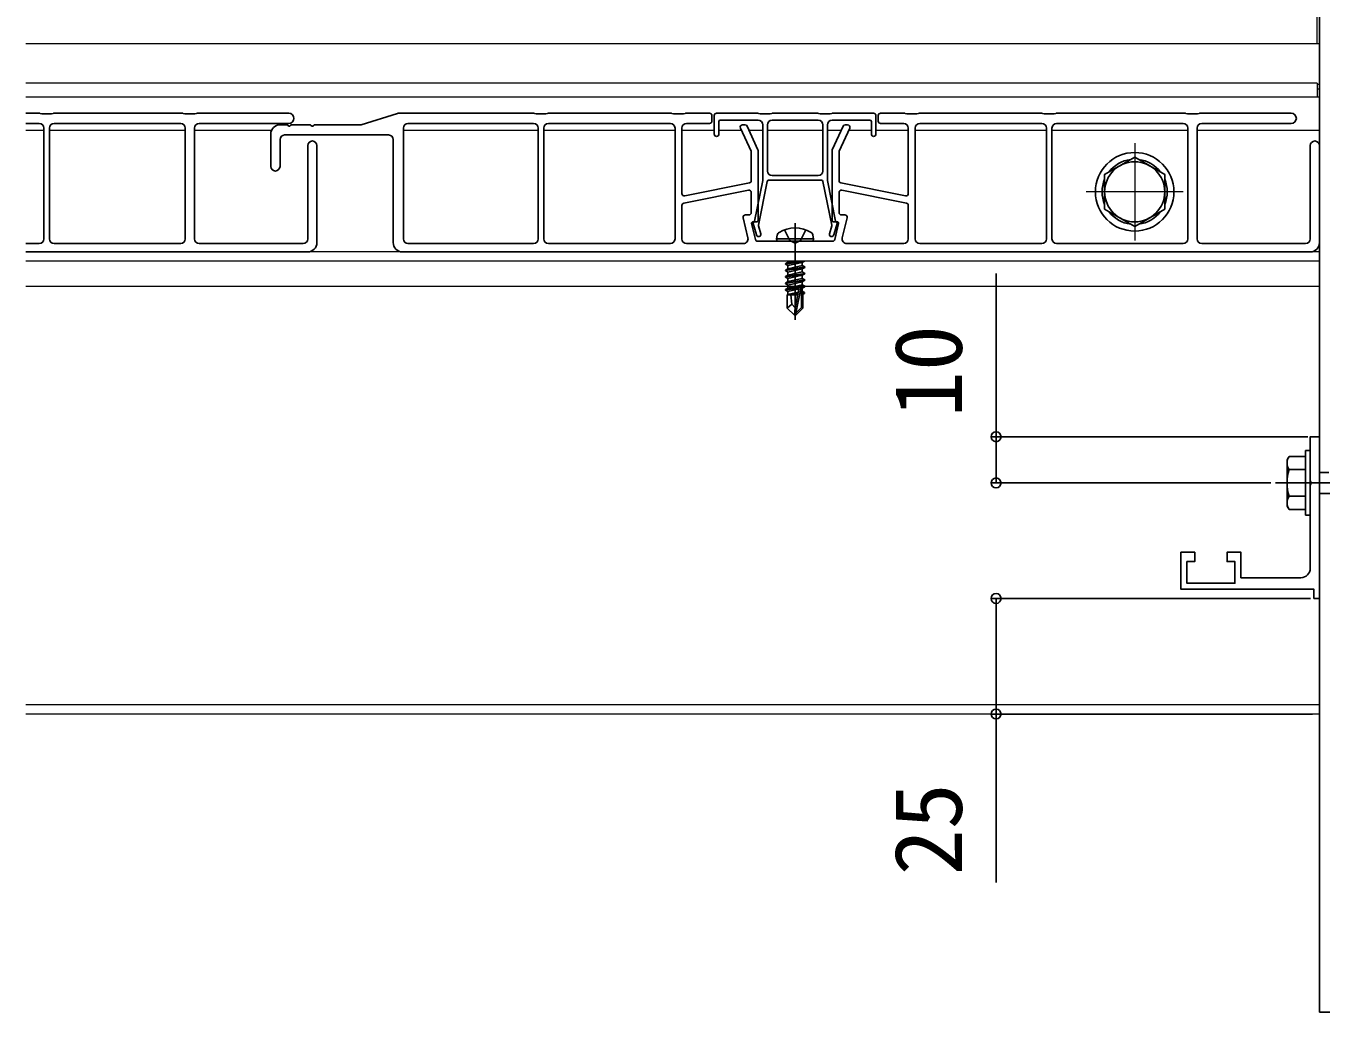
# Model space of a CAD drawing. Units: millimetres, scale not verified. Extents: x -875 to 875, y -1305 to 1297.
# Drawn here: x -328.5 to -48.1, y 255.8 to 469.2 of the extents above; entities that cross this region are included whole.
import ezdxf
from ezdxf.enums import TextEntityAlignment as Align

# ---------------------------------------------------------------- set-up
doc = ezdxf.new("R2010")
doc.units = ezdxf.units.MM
doc.header["$LTSCALE"] = 8
for name, color, linetype in [('0-2_YKK_11', 7, 'Continuous'), ('0-5_YKK_13', 4, 'Continuous'), ('0-6_YKK_D', 6, 'Continuous'), ('0-8_YSS_K', 3, 'Continuous')]:
    doc.layers.add(name, color=color, linetype=linetype)
doc.layers.add('0-4_YKK_12', color=2, linetype='Continuous', lineweight=18)
doc.styles.add('ＭＳ ゴシック', font='')
doc.styles.get('ＭＳ ゴシック').set_extended_font_data('MS Gothic')

msp = doc.modelspace()

# ---------------------------------------------------------------- linework, layer by layer
at = {"layer": '0-2_YKK_11'}
for points in [[(-48.5, 345.3), (-48.5, 380.3), (-50.5, 380.3), (-50.5, 370.758), (-50.38, 370.575), (-50.38, 370.025), (-50.5, 369.842), (-50.5, 351.8)], [(-52.5, 349.8), (-65.5, 349.8), (-65.5, 355.3), (-68.5, 355.3), (-68.5, 353.3), (-66.8, 353.3), (-66.8, 348.6), (-77.2, 348.6), (-77.2, 353.3), (-75.5, 353.3), (-75.5, 355.3), (-78.5, 355.3), (-78.5, 347.3), (-49.7, 347.3), (-49.7, 345.3), (-48.5, 345.3)]]:
    msp.add_lwpolyline(points, dxfattribs=at)
msp.add_arc((-52.5, 351.8), 2, 270.00001, 359.99999, dxfattribs=at)
at = {"layer": '0-4_YKK_12'}
for p, q in [((-49, 465.3), (-49, 473.3)), ((-49, 465.3), (-328.5, 465.3)), ((-48.499, 465.3), (-328.5, 465.3)), ((-48.499, 465.3), (-48.499, 320.3)), ((-48.999, 456.8), (-328.5, 456.8)), ((-48.999, 456.8), (-48.999, 453.8)), ((-48.499, 456.5), (-48.999, 456.5)), ((-48.499, 455.5), (-48.999, 455.5)), ((-48.999, 453.8), (-328.5, 453.8)), ((-48.499, 453.8), (-328.5, 453.8)), ((-324.599, 446.6), (-328.5, 446.6)), ((-293.999, 446.6), (-323.399, 446.6)), ((-275.332, 446.6), (-291.999, 446.6)), ((-217.599, 446.6), (-246.799, 446.6)), ((-187.999, 446.6), (-216.399, 446.6)), ((-179.499, 446.6), (-186.499, 446.6)), ((-173.601, 446.6), (-178.499, 446.6)), ((-168.999, 446.6), (-171.954, 446.6)), ((-155.999, 446.6), (-167.999, 446.6)), ((-152.043, 446.6), (-154.999, 446.6)), ((-145.499, 446.6), (-150.396, 446.6)), ((-137.499, 446.6), (-144.499, 446.6)), ((-107.599, 446.6), (-135.999, 446.6)), ((-76.999, 446.6), (-106.399, 446.6)), ((-48.499, 446.6), (-74.999, 446.6)), ((-88.499, 443.8), (-88.499, 422.8)), ((-77.999, 433.3), (-98.999, 433.3)), ((-48.499, 420.3), (-328.5, 420.3)), ((-48.499, 418.3), (-328.5, 418.3)), ((-48.499, 322.3), (-328.5, 322.3)), ((-48.499, 320.3), (-328.5, 320.3))]:
    msp.add_line(p, q, dxfattribs=at)
msp.add_lwpolyline([(-48.499, 412.8), (-164.049, 412.8), (-328.5, 412.8)], dxfattribs=at)
at = {"layer": '0-5_YKK_13'}
for p, q in [((-325.572, 450.3), (-328.499, 450.3)), ((-325.069, 450.171), (-325.429, 450.279)), ((-323.072, 450.15), (-324.926, 450.15)), ((-322.569, 450.279), (-322.929, 450.171)), ((-294.572, 450.3), (-322.426, 450.3)), ((-294.069, 450.171), (-294.429, 450.279)), ((-292.072, 450.15), (-293.926, 450.15)), ((-291.569, 450.279), (-291.929, 450.171)), ((-271.599, 450.3), (-291.426, 450.3)), ((-248.072, 450.277), (-255.926, 447.823)), ((-218.572, 450.3), (-247.923, 450.3)), ((-218.069, 450.171), (-218.429, 450.279)), ((-216.072, 450.15), (-217.926, 450.15)), ((-215.569, 450.279), (-215.929, 450.171)), ((-188.822, 450.3), (-215.426, 450.3)), ((-188.319, 450.171), (-188.679, 450.279)), ((-186.322, 450.15), (-188.176, 450.15)), ((-185.819, 450.279), (-186.179, 450.171)), ((-180.499, 450.3), (-185.676, 450.3)), ((-179.999, 448.6), (-179.999, 449.8)), ((-179.499, 445.8), (-179.499, 449.8)), ((-178.999, 450.3), (-170.072, 450.3)), ((-169.999, 448.8), (-178.199, 448.8)), ((-169.929, 450.279), (-169.569, 450.171)), ((-169.426, 450.15), (-167.572, 450.15)), ((-167.429, 450.171), (-167.069, 450.279)), ((-166.926, 450.3), (-157.072, 450.3)), ((-156.929, 450.279), (-156.569, 450.171)), ((-156.426, 450.15), (-154.572, 450.15)), ((-154.429, 450.171), (-154.069, 450.279)), ((-145.799, 448.8), (-153.999, 448.8)), ((-153.926, 450.3), (-144.999, 450.3)), ((-144.499, 449.8), (-144.499, 445.8)), ((-143.999, 449.8), (-143.999, 448.6)), ((-138.322, 450.3), (-143.499, 450.3)), ((-137.819, 450.171), (-138.179, 450.279)), ((-135.822, 450.15), (-137.676, 450.15)), ((-135.319, 450.279), (-135.679, 450.171)), ((-108.572, 450.3), (-135.176, 450.3)), ((-108.069, 450.171), (-108.429, 450.279)), ((-106.072, 450.15), (-107.926, 450.15)), ((-105.569, 450.279), (-105.929, 450.171)), ((-77.572, 450.3), (-105.426, 450.3)), ((-77.069, 450.171), (-77.429, 450.279)), ((-75.072, 450.15), (-76.926, 450.15)), ((-74.569, 450.279), (-74.929, 450.171)), ((-54.599, 450.3), (-74.426, 450.3)), ((-325.599, 448.1), (-328.499, 448.1)), ((-324.599, 423.1), (-324.599, 447.1)), ((-323.399, 447.1), (-323.399, 423.1)), ((-294.999, 448.1), (-322.399, 448.1)), ((-293.999, 423.1), (-293.999, 447.1)), ((-291.999, 423.1), (-291.999, 447.1)), ((-290.999, 448.1), (-271.599, 448.1)), ((-275.499, 445.8), (-275.499, 438.8)), ((-272.019, 447.8), (-273.499, 447.8)), ((-267.019, 447.8), (-270.979, 447.8)), ((-256.075, 447.8), (-265.979, 447.8)), ((-246.799, 447.1), (-246.799, 423.1)), ((-218.599, 448.1), (-245.799, 448.1)), ((-217.599, 423.1), (-217.599, 447.1)), ((-216.399, 447.1), (-216.399, 423.1)), ((-188.999, 448.1), (-215.399, 448.1)), ((-187.999, 423.1), (-187.999, 447.1)), ((-186.499, 432.91), (-186.499, 447.1)), ((-185.499, 448.1), (-180.499, 448.1)), ((-178.499, 448.5), (-178.499, 445.8)), ((-173.825, 447.093), (-171.544, 442.074)), ((-172.821, 447.8), (-173.37, 447.8)), ((-170.044, 442.399), (-172.366, 447.507)), ((-168.999, 435.83), (-168.999, 447.8)), ((-167.999, 447.8), (-167.999, 437.8)), ((-155.999, 437.8), (-155.999, 447.8)), ((-154.999, 447.8), (-154.999, 435.83)), ((-151.632, 447.507), (-153.954, 442.388)), ((-152.454, 442.063), (-150.172, 447.093)), ((-150.628, 447.8), (-151.177, 447.8)), ((-145.499, 445.8), (-145.499, 448.5)), ((-143.499, 448.1), (-138.499, 448.1)), ((-137.499, 447.1), (-137.499, 432.91)), ((-135.999, 447.1), (-135.999, 423.1)), ((-108.599, 448.1), (-134.999, 448.1)), ((-107.599, 423.1), (-107.599, 447.1)), ((-106.399, 447.1), (-106.399, 423.1)), ((-77.999, 448.1), (-105.399, 448.1)), ((-76.999, 423.1), (-76.999, 447.1)), ((-74.999, 423.1), (-74.999, 447.1)), ((-73.999, 448.1), (-54.599, 448.1)), ((-273.499, 438.8), (-273.499, 444.6)), ((-272.499, 445.6), (-249.999, 445.6)), ((-267.499, 443.3), (-267.499, 423.1)), ((-265.499, 422.3), (-265.499, 443.3)), ((-248.999, 444.6), (-248.999, 422.3)), ((-50.499, 443.3), (-50.499, 423.1)), ((-48.499, 422.3), (-48.499, 443.3)), ((-171.499, 441.867), (-171.499, 435.71)), ((-169.999, 427.1), (-169.999, 442.192)), ((-153.999, 442.181), (-153.999, 427.1)), ((-152.499, 435.71), (-152.499, 441.857)), ((-171.901, 435.22), (-185.901, 432.42)), ((-170.762, 426.983), (-169.005, 435.771)), ((-168.027, 435.559), (-169.92, 426.098)), ((-156.265, 435.8), (-167.733, 435.8)), ((-166.999, 436.8), (-156.999, 436.8)), ((-154.078, 426.098), (-155.971, 435.559)), ((-154.993, 435.771), (-153.236, 426.983)), ((-138.097, 432.42), (-152.097, 435.22)), ((-172.097, 433.651), (-186.097, 430.851)), ((-171.499, 428.8), (-171.499, 433.16)), ((-152.499, 433.16), (-152.499, 428.8)), ((-137.901, 430.851), (-151.901, 433.651)), ((-186.499, 430.36), (-186.499, 423.1)), ((-137.499, 423.1), (-137.499, 430.36)), ((-172.215, 423.332), (-173.252, 427.684)), ((-172.765, 428.3), (-171.999, 428.3)), ((-170.591, 422.984), (-171.411, 426.431)), ((-171.119, 426.8), (-170.299, 426.8)), ((-170.38, 423.962), (-171.085, 426.411)), ((-161.999, 426.5), (-161.999, 405.6)), ((-153.699, 426.8), (-152.879, 426.8)), ((-152.913, 426.411), (-153.619, 423.962)), ((-152.587, 426.431), (-153.408, 422.984)), ((-151.999, 428.3), (-151.233, 428.3)), ((-150.747, 427.684), (-151.783, 423.332)), ((-169.914, 425.956), (-169.419, 424.238)), ((-165.999, 423.1), (-165.858, 423.902)), ((-157.999, 423.1), (-158.141, 423.902)), ((-154.58, 424.238), (-154.084, 425.956)), ((-328.499, 422.1), (-325.599, 422.1)), ((-322.399, 422.1), (-294.999, 422.1)), ((-268.499, 422.1), (-290.999, 422.1)), ((-245.799, 422.1), (-218.599, 422.1)), ((-215.399, 422.1), (-188.999, 422.1)), ((-185.499, 422.1), (-173.188, 422.1)), ((-162.519, 422.6), (-170.104, 422.6)), ((-157.999, 423.1), (-165.999, 423.1)), ((-165.999, 423.1), (-165.911, 422.6)), ((-158.087, 422.6), (-165.911, 422.6)), ((-153.894, 422.6), (-161.479, 422.6)), ((-157.999, 423.1), (-158.087, 422.6)), ((-150.81, 422.1), (-138.499, 422.1)), ((-134.999, 422.1), (-108.599, 422.1)), ((-105.399, 422.1), (-77.999, 422.1)), ((-51.499, 422.1), (-73.999, 422.1)), ((-328.499, 420.3), (-267.499, 420.3)), ((-246.999, 420.3), (-50.499, 420.3)), ((-160.199, 418.3), (-164.099, 417.65)), ((-164.099, 417.75), (-160.799, 418.3)), ((-164.099, 417.75), (-163.549, 418.068)), ((-164.099, 417.75), (-164.099, 417.65)), ((-162.52, 418.3), (-163.549, 418.068)), ((-163.549, 418.3), (-163.549, 418.068)), ((-160.449, 418.032), (-160.449, 417.368)), ((-164.099, 417.65), (-163.549, 417.332)), ((-164.099, 416.35), (-159.899, 417.05)), ((-159.899, 416.95), (-164.099, 416.25)), ((-164.099, 416.35), (-163.549, 416.668)), ((-164.099, 416.35), (-164.099, 416.25)), ((-164.099, 416.25), (-163.549, 415.932)), ((-164.099, 414.95), (-159.899, 415.65)), ((-159.899, 415.55), (-164.099, 414.85)), ((-164.099, 414.95), (-163.549, 415.268)), ((-164.099, 414.95), (-164.099, 414.85)), ((-160.449, 417.368), (-163.549, 416.668)), ((-163.549, 417.332), (-163.549, 416.668)), ((-160.449, 415.968), (-163.549, 415.268)), ((-163.549, 415.932), (-163.549, 415.268)), ((-159.899, 417.05), (-160.449, 417.368)), ((-160.449, 416.632), (-160.449, 415.968)), ((-159.899, 415.65), (-160.449, 415.968)), ((-160.449, 415.232), (-160.449, 414.568)), ((-159.899, 417.05), (-159.899, 416.95)), ((-159.899, 415.65), (-159.899, 415.55)), ((-164.099, 414.85), (-163.549, 414.532)), ((-164.099, 413.55), (-159.899, 414.25)), ((-159.899, 414.15), (-164.099, 413.45)), ((-164.099, 413.55), (-163.549, 413.868)), ((-164.099, 413.55), (-164.099, 413.45)), ((-164.099, 413.45), (-163.549, 413.132)), ((-164.099, 412.15), (-161.074, 412.654)), ((-161.101, 412.55), (-164.099, 412.05)), ((-164.099, 412.15), (-163.549, 412.468)), ((-164.099, 412.15), (-164.099, 412.05)), ((-160.449, 414.568), (-163.549, 413.868)), ((-163.549, 414.532), (-163.549, 413.868)), ((-160.449, 413.168), (-163.549, 412.468)), ((-163.549, 413.132), (-163.549, 412.468)), ((-161.159, 412.272), (-163.549, 411.732)), ((-161.09, 412.607), (-161.999, 408.222)), ((-160.667, 412.723), (-161.849, 407.024)), ((-160.667, 412.722), (-159.899, 412.85)), ((-159.899, 412.75), (-160.612, 412.631)), ((-160.599, 412.552), (-160.599, 408.274)), ((-159.899, 414.25), (-160.449, 414.568)), ((-160.449, 413.832), (-160.449, 413.168)), ((-159.899, 412.85), (-160.449, 413.168)), ((-160.449, 412.432), (-160.449, 411.768)), ((-159.899, 414.25), (-159.899, 414.15)), ((-159.899, 412.85), (-159.899, 412.75)), ((-164.099, 412.05), (-163.549, 411.732)), ((-163.699, 411), (-163.549, 411.068)), ((-163.699, 411), (-163.699, 408.15)), ((-161.423, 411), (-163.699, 411)), ((-163.549, 411.732), (-163.549, 411.068)), ((-161.304, 411.575), (-163.549, 411.068)), ((-161.364, 411.283), (-163.082, 411)), ((-161.419, 411.016), (-161.503, 411)), ((-160.449, 411.768), (-160.602, 411.733)), ((-159.999, 411.508), (-160.599, 411.409)), ((-159.999, 411.292), (-160.599, 411.176)), ((-160.299, 411), (-160.599, 411)), ((-159.999, 411.508), (-160.449, 411.768)), ((-159.999, 411.292), (-160.299, 411.119)), ((-160.299, 411.119), (-160.299, 408.15)), ((-159.999, 411.508), (-159.999, 411.292)), ((-162.742, 408.953), (-163.699, 408.15)), ((-162.149, 406.6), (-163.699, 408.15)), ((-161.999, 408.222), (-162.149, 406.6)), ((-162.149, 406.6), (-161.849, 406.6)), ((-161.999, 408.222), (-161.999, 406.6)), ((-160.599, 408.274), (-161.849, 407.024)), ((-161.849, 406.6), (-160.299, 408.15)), ((-161.849, 407.024), (-161.849, 406.6)), ((-160.299, 408.15), (-160.599, 408.274)), ((-55.5, 375.3), (-55.067, 376.05)), ((-51.5, 376.05), (-55.069, 376.05)), ((-51.5, 377.3), (-51.5, 363.3)), ((-51.5, 377.3), (-50.5, 377.3)), ((-51.5, 376.05), (-51.5, 364.55)), ((-50.5, 377.3), (-50.5, 363.3)), ((-55.5, 365.3), (-55.5, 375.3)), ((-51.5, 373.187), (-55.053, 373.187)), ((-58, 370.3), (41, 370.3)), ((-48.5, 372.55), (-46.5, 372.55)), ((-51.5, 367.413), (-55.053, 367.413)), ((-45.5, 368.05), (-48.5, 368.05)), ((-55.5, 365.3), (-55.067, 364.55)), ((-55.069, 364.55), (-51.5, 364.55)), ((-51.5, 363.3), (-50.5, 363.3))]:
    msp.add_line(p, q, dxfattribs=at)
for points in [[(-156.999, 448.8), (-161.999, 448.8), (-166.999, 448.8)], [(-164.299, 425.079), (-163.144, 422.763), (-161.999, 422.154)], [(-159.699, 425.079), (-160.854, 422.763), (-161.999, 422.154)], [(-159.986, 418.3), (-160.449, 418.032), (-163.549, 417.332)], [(-159.899, 416.95), (-160.449, 416.632), (-163.549, 415.932)], [(-159.899, 415.55), (-160.449, 415.232), (-163.549, 414.532)], [(-159.899, 414.15), (-160.449, 413.832), (-163.549, 413.132)], [(-159.899, 412.75), (-160.449, 412.432), (-160.599, 412.399)], [(-161.999, 408.222), (-162.742, 408.953), (-162.899, 411)]]:
    msp.add_lwpolyline(points, dxfattribs=at)
msp.add_lwpolyline([(-88.499, 440.806), (-94.999, 437.053), (-94.999, 429.547), (-88.499, 425.794), (-81.999, 429.547), (-81.999, 437.053)], close=True, dxfattribs=at)
for radius in [8.5, 6.5]:
    msp.add_circle((-88.499, 433.3), radius, dxfattribs=at)
for centre, radius, start, end in [((-325.572, 449.8), 0.5, 73.30076, 90), ((-324.926, 450.65), 0.5, 253.30076, 270), ((-323.072, 450.65), 0.5, 270, 286.69924), ((-322.426, 449.8), 0.5, 90, 106.69924), ((-294.572, 449.8), 0.5, 73.30076, 90), ((-293.926, 450.65), 0.5, 253.30076, 270), ((-292.072, 450.65), 0.5, 270, 286.69924), ((-291.426, 449.8), 0.5, 90, 106.69924), ((-271.599, 449.2), 1.1, 270, 90), ((-247.923, 449.8), 0.5, 90, 107.35402), ((-218.572, 449.8), 0.5, 73.30076, 90), ((-217.926, 450.65), 0.5, 253.30076, 270), ((-216.072, 450.65), 0.5, 270, 286.69924), ((-215.426, 449.8), 0.5, 90, 106.69924), ((-188.822, 449.8), 0.5, 73.30076, 90), ((-188.176, 450.65), 0.5, 253.30076, 270), ((-186.322, 450.65), 0.5, 270, 286.69924), ((-185.676, 449.8), 0.5, 90, 106.69924), ((-180.499, 449.8), 0.5, 0, 90), ((-180.499, 448.6), 0.5, 270, 0), ((-178.999, 449.8), 0.5, 90, 180), ((-178.199, 448.5), 0.3, 90, 180), ((-170.072, 449.8), 0.5, 73.30076, 90), ((-169.999, 447.8), 1, 0, 90), ((-169.426, 450.65), 0.5, 253.30076, 270), ((-166.999, 447.8), 1, 90, 180), ((-167.572, 450.65), 0.5, 270, 286.69924), ((-166.926, 449.8), 0.5, 90, 106.69924), ((-157.072, 449.8), 0.5, 73.30076, 90), ((-156.999, 447.8), 1, 0, 90), ((-156.426, 450.65), 0.5, 253.30076, 270), ((-153.999, 447.8), 1, 90, 180), ((-154.572, 450.65), 0.5, 270, 286.69924), ((-153.926, 449.8), 0.5, 90, 106.69924), ((-145.799, 448.5), 0.3, 360, 90), ((-144.999, 449.8), 0.5, 0, 90), ((-143.499, 449.8), 0.5, 90, 180), ((-143.499, 448.6), 0.5, 180, 270), ((-138.322, 449.8), 0.5, 73.30076, 90), ((-137.676, 450.65), 0.5, 253.30076, 270), ((-135.822, 450.65), 0.5, 270, 286.69924), ((-135.176, 449.8), 0.5, 90, 106.69924), ((-108.572, 449.8), 0.5, 73.30076, 90), ((-107.926, 450.65), 0.5, 253.30076, 270), ((-106.072, 450.65), 0.5, 270, 286.69924), ((-105.426, 449.8), 0.5, 90, 106.69924), ((-77.572, 449.8), 0.5, 73.30076, 90), ((-76.926, 450.65), 0.5, 253.30076, 270), ((-75.072, 450.65), 0.5, 270, 286.69924), ((-74.426, 449.8), 0.5, 90, 106.69924), ((-54.599, 449.2), 1.1, 270, 90), ((-325.599, 447.1), 1, 0, 90), ((-322.399, 447.1), 1, 90, 180), ((-294.999, 447.1), 1, 0, 90), ((-290.999, 447.1), 1, 90, 180), ((-273.499, 445.8), 2, 90, 180), ((-272.019, 447.5), 0.3, 30, 90), ((-271.499, 447.8), 0.3, 210, 330), ((-270.979, 447.5), 0.3, 90, 150), ((-267.019, 447.5), 0.3, 30, 90), ((-266.499, 447.8), 0.3, 210, 330), ((-265.979, 447.5), 0.3, 90, 150), ((-256.075, 448.3), 0.5, 270, 287.35402), ((-245.799, 447.1), 1, 90, 180), ((-218.599, 447.1), 1, 0, 90), ((-215.399, 447.1), 1, 90, 180), ((-188.999, 447.1), 1, 360, 90), ((-185.499, 447.1), 1, 90, 180), ((-178.999, 445.8), 0.5, 180, 270), ((-178.999, 445.8), 0.5, 270, 0), ((-173.37, 447.3), 0.5, 90, 204.44395), ((-172.821, 447.3), 0.5, 24.44395, 90), ((-151.177, 447.3), 0.5, 90, 155.5983), ((-150.628, 447.3), 0.5, 335.5983, 90), ((-144.999, 445.8), 0.5, 180, 270), ((-144.999, 445.8), 0.5, 270, 0), ((-138.499, 447.1), 1, 0, 90), ((-134.999, 447.1), 1, 90, 180), ((-108.599, 447.1), 1, 0, 90), ((-105.399, 447.1), 1, 90, 180), ((-77.999, 447.1), 1, 0, 90), ((-73.999, 447.1), 1, 90, 180), ((-272.499, 444.6), 1, 90, 180), ((-266.499, 443.3), 1, 0, 180), ((-249.999, 444.6), 1, 0, 90), ((-49.499, 443.3), 1, 0, 180), ((-171.999, 441.867), 0.5, 360, 24.44395), ((-170.499, 442.192), 0.5, 0, 24.44395), ((-153.499, 442.181), 0.5, 155.5983, 180), ((-151.999, 441.857), 0.5, 155.5983, 180), ((-88.499, 433.3), 7.05, 97.21814, 142.78186), ((-88.499, 433.3), 7.05, 37.21814, 82.78186), ((-274.499, 438.8), 1, 180, 0), ((-166.999, 437.8), 1, 180, 270), ((-156.999, 437.8), 1, 270, 360), ((-171.999, 435.71), 0.5, 281.30993, 0), ((-169.299, 435.83), 0.3, 348.69007, 0), ((-167.733, 435.5), 0.3, 90, 168.69007), ((-156.265, 435.5), 0.3, 11.30993, 90), ((-154.699, 435.83), 0.3, 180, 191.30993), ((-151.999, 435.71), 0.5, 180, 258.69007), ((-88.499, 433.3), 7.05, 157.21814, 202.78186), ((-88.499, 433.3), 7.05, 337.21814, 22.78186), ((-185.999, 432.91), 0.5, 180, 281.30993), ((-171.999, 433.16), 0.5, 0, 101.30993), ((-151.999, 433.16), 0.5, 78.69007, 180), ((-137.999, 432.91), 0.5, 258.69007, 0), ((-185.999, 430.36), 0.5, 101.30993, 180), ((-137.999, 430.36), 0.5, 360, 78.69007), ((-88.499, 433.3), 7.05, 217.21814, 262.78186), ((-88.499, 433.3), 7.05, 277.21814, 322.78186), ((-172.765, 427.8), 0.5, 90, 193.3925), ((-171.999, 428.8), 0.5, 270, 0), ((-171.119, 426.5), 0.3, 90, 193.3925), ((-170.799, 426.5), 0.3, 114.827, 197.33887), ((-171.057, 427.042), 0.3, 296.01796, 348.69007), ((-170.299, 427.1), 0.3, 270, 0), ((-153.699, 427.1), 0.3, 180, 270), ((-152.942, 427.042), 0.3, 191.30993, 243.98204), ((-153.199, 426.5), 0.3, 342.66113, 65.173), ((-152.879, 426.5), 0.3, 346.6075, 90), ((-151.999, 428.8), 0.5, 180, 270), ((-151.233, 427.8), 0.5, 346.6075, 90), ((-173.188, 423.1), 1, 270, 13.3925), ((-169.899, 424.1), 0.5, 196.079, 16.079), ((-169.625, 426.039), 0.3, 168.69007, 196.079), ((-164.971, 423.746), 0.9, 122.05588, 170), ((-161.999, 419), 6.5, 57.94412, 122.05588), ((-159.027, 423.746), 0.9, 10, 57.94412), ((-154.099, 424.1), 0.5, 163.921, 343.921), ((-154.373, 426.039), 0.3, 343.921, 11.30993), ((-150.81, 423.1), 1, 166.6075, 270), ((-325.599, 423.1), 1, 270, 0), ((-322.399, 423.1), 1, 180, 270), ((-294.999, 423.1), 1, 270, 0), ((-290.999, 423.1), 1, 180, 270), ((-268.499, 423.1), 1, 270, 0), ((-267.499, 422.3), 2, 270, 0), ((-246.999, 422.3), 2, 180, 270), ((-245.799, 423.1), 1, 180, 270), ((-218.599, 423.1), 1, 270, 0), ((-215.399, 423.1), 1, 180, 270), ((-188.999, 423.1), 1, 270, 360), ((-185.499, 423.1), 1, 180, 270), ((-170.104, 423.1), 0.5, 193.3925, 270), ((-162.519, 422.3), 0.3, 30, 90), ((-161.999, 422.6), 0.3, 210, 330), ((-161.479, 422.3), 0.3, 90, 150), ((-153.894, 423.1), 0.5, 270, 346.6075), ((-138.499, 423.1), 1, 270, 0), ((-134.999, 423.1), 1, 180, 270), ((-108.599, 423.1), 1, 270, 0), ((-105.399, 423.1), 1, 180, 270), ((-77.999, 423.1), 1, 270, 0), ((-73.999, 423.1), 1, 180, 270), ((-51.499, 423.1), 1, 270, 0), ((-50.499, 422.3), 2, 270, 0), ((-160.847, 412.552), 0.248, 0, 167.19096), ((-52.944, 374.63), 2.556, 146.25178, 214.38425), ((-45.947, 370.3), 9.553, 162.41205, 197.58795), ((-52.944, 365.97), 2.556, 145.61575, 213.74822)]:
    msp.add_arc(centre, radius, start, end, dxfattribs=at)
at = {"layer": '0-6_YKK_D'}
for p, q in [((-51, 380.3), (-119.5, 380.3)), ((-59, 370.3), (-119.5, 370.3)), ((-50.412, 345.3), (-119.5, 345.3)), ((-49.999, 320.3), (-119.5, 320.3))]:
    msp.add_line(p, q, dxfattribs=at)
for points in [[(-118.5, 370.3), (-118.5, 380.3), (-118.5, 415.6)], [(-118.5, 345.3), (-118.5, 320.3), (-118.5, 283.864)]]:
    msp.add_lwpolyline(points, dxfattribs=at)
for centre in [(-118.5, 380.3), (-118.5, 370.3), (-118.5, 345.3), (-118.5, 320.3)]:
    msp.add_circle(centre, 1.075, dxfattribs=at)
at = {"layer": '0-8_YSS_K'}
for p, q in [((-48.499, 255.8), (-48.499, 479.255)), ((-28.499, 255.8), (-48.499, 255.8))]:
    msp.add_line(p, q, dxfattribs=at)

# ---------------------------------------------------------------- texts
at = {"layer": '0-6_YKK_D', "style": 'ＭＳ ゴシック'}
for s, p in [('10', (-121.5, 384.532)), ('25', (-121.5, 285.386))]:
    msp.add_text(s, height=14.66, rotation=90, dxfattribs=at).set_placement(p, align=Align.BOTTOM_LEFT)

doc.saveas('drawing.dxf')
